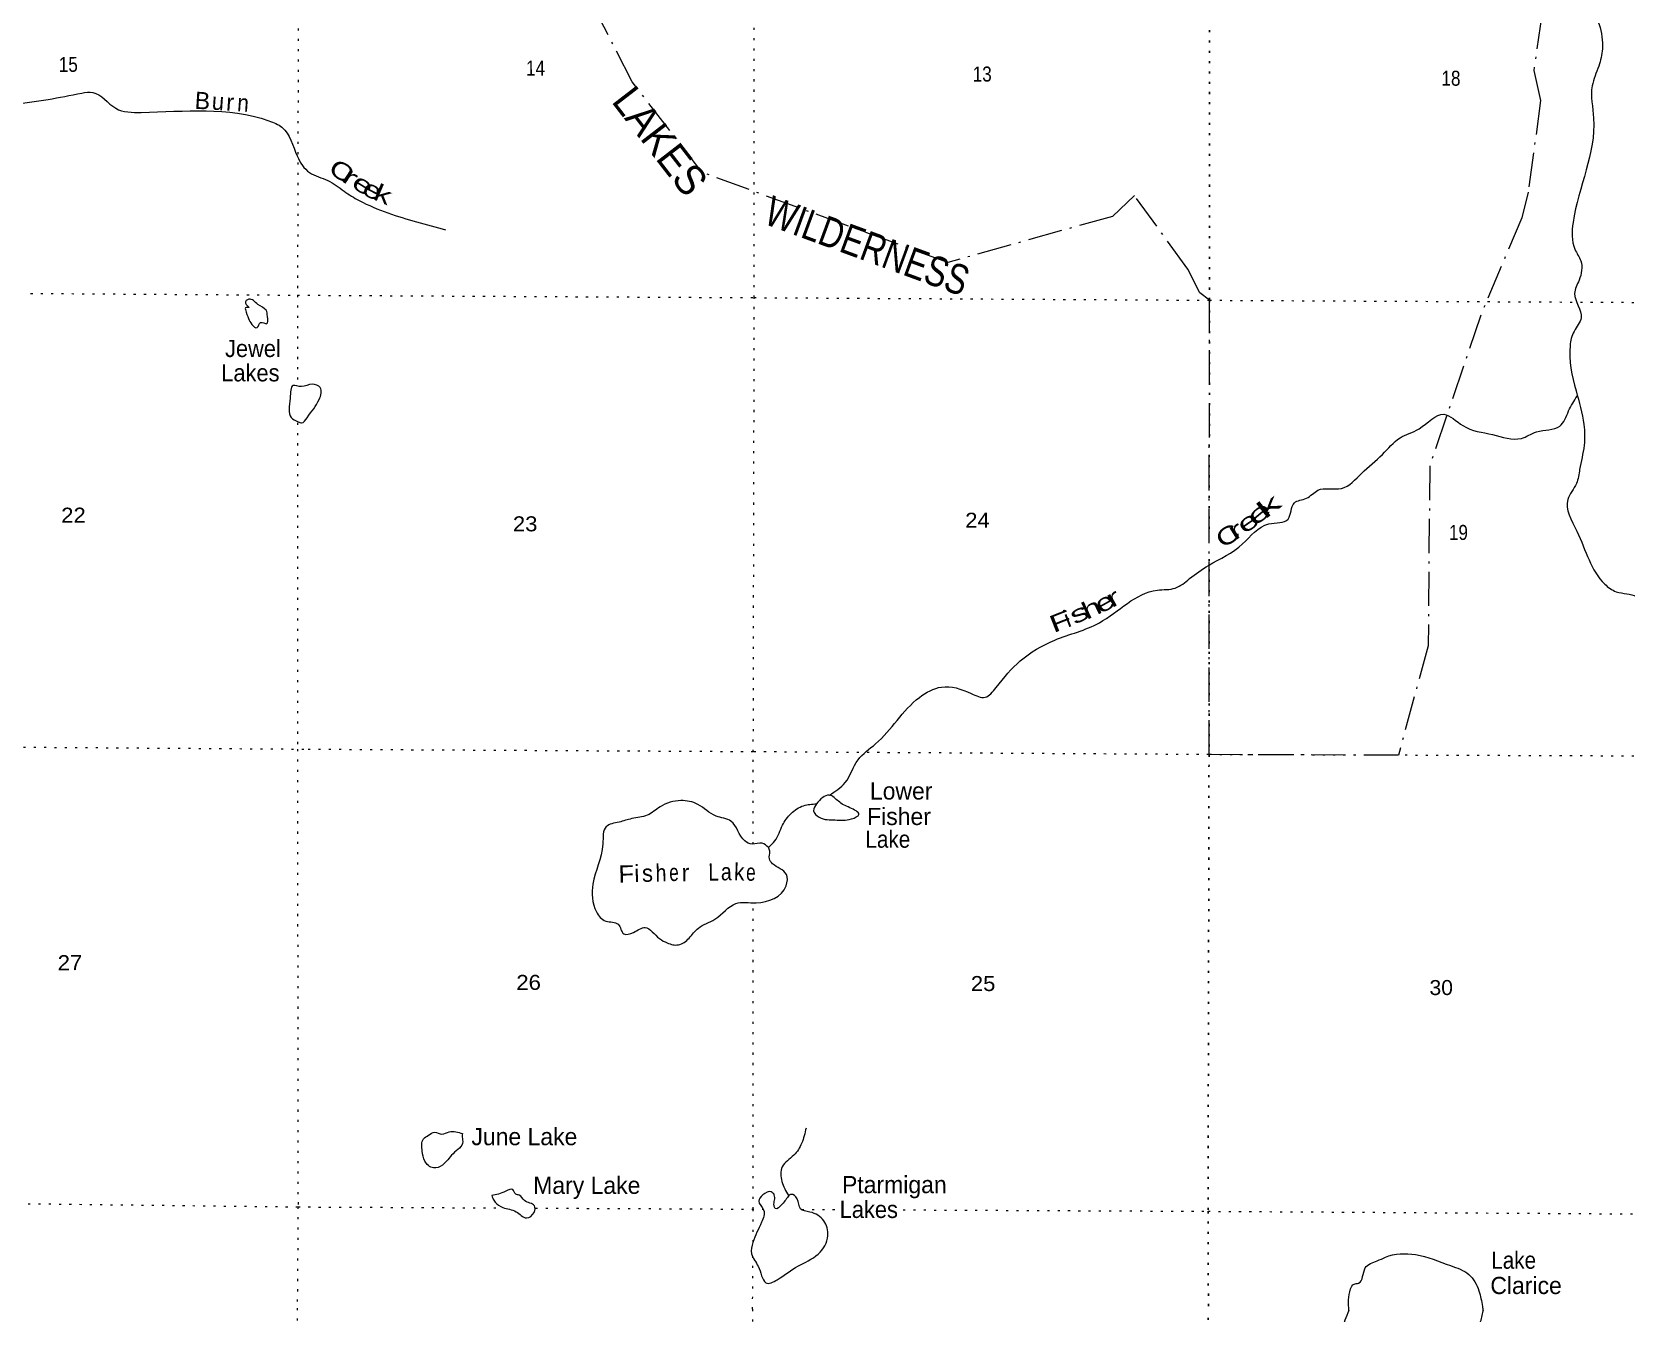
# Model space of a CAD drawing. Header units: feet. Extents: x -248627 to 3, y 0 to 184934.
# Drawn here: x -61744 to -43174, y 45886 to 60817 of the extents above; entities that cross this region are included whole.
import ezdxf

# ---------------------------------------------------------------- set-up
doc = ezdxf.new("R2010")
doc.units = ezdxf.units.FT
doc.header["$LTSCALE"] = 80
doc.linetypes.add('DOT_DASHED', pattern=[7.7, 5, -1.2, 0.3, -1.2])
doc.linetypes.add('DOTTED', pattern=[1.5, 0.3, -1.2])
for name, color, linetype, lineweight in [('39', 7, 'Continuous', 13), ('41', 7, 'Continuous', 13), ('44', 7, 'DOT_DASHED', 13), ('6', 7, 'DOTTED', 25), ('7', 7, 'DOTTED', 13)]:
    doc.layers.add(name, color=color, linetype=linetype, lineweight=lineweight)

msp = doc.modelspace()

# ---------------------------------------------------------------- linework, layer by layer
at = {"layer": '39'}
for points in [[(-47994.93, 78404.67), (-47983.26, 78212.82), (-47837.59, 77856.45), (-47580.57, 77194.02), (-47391.99, 76525.42), (-47258.71, 76324.18), (-47101.39, 76171.34), (-46955.7, 75806.91), (-46740.75, 75043.66), (-46663, 74437.32), (-46575.51, 73984.13), (-46273.04, 72755.6), (-46203.38, 72165.36), (-46004.97, 71611.63), (-45920.18, 71494.92), (-45748.4, 71164.79), (-45641.12, 70878.88), (-45463.61, 70699.88), (-45310.12, 70456.36), (-45305.61, 70222.64), (-45293.17, 70047.36), (-45200.19, 69860.15), (-45127.14, 69578.2), (-45121.92, 68997.92), (-45048.8, 68683.73), (-44814.97, 68527), (-44661.51, 68297.58), (-44660.35, 67735.43), (-44579.52, 67584.46), (-44458.38, 67411.4), (-44538.34, 67139.24), (-44644.3, 66786.44), (-44544.98, 66454.17), (-44379.46, 66230.82), (-44364.8, 65956.82), (-44368.48, 65789.58), (-44281.67, 65666.83), (-44289.19, 65408.91), (-44373.54, 65312.04), (-44482.06, 65223.18), (-44393.18, 65076.26), (-44372.47, 64796.23), (-44456.57, 64578.46), (-44685.55, 64332.22), (-44763.49, 64058.06), (-44813.98, 63163.35), (-44720.95, 62953.97), (-44404.36, 62684.56), (-44198.37, 62362.55), (-43972.01, 61923.72), (-43810.73, 61807.15), (-43578.86, 61626.24), (-43483.83, 61420.9), (-43547.66, 61138.69), (-43488.79, 60901.04), (-43449.96, 60619.03), (-43493.84, 60417.46), (-43569.86, 60187.62), (-43552.98, 59810.87), (-43792.03, 58595.45), (-43771.26, 58283.18), (-43702.54, 58148.3), (-43722.2, 57922.6), (-43774.23, 57769.37), (-43697.15, 57485.41), (-43781.36, 57326.08), (-43827.32, 57160.78), (-43757.79, 56633), (-43666.4, 56240.26), (-43663.89, 55998.48), (-43715.65, 55718.32), (-43753.55, 55553.03), (-43853.82, 55367.47), (-43748.38, 54996.92), (-43423.02, 54380.96), (-43289.98, 54292.55), (-43056.36, 54236.57), (-42872.66, 53987.06), (-42761.82, 53926.81), (-42550.5, 53947.35), (-42324.71, 53784.56), (-42082.42, 53432.4), (-41907.97, 52783.92), (-41947.45, 52407.06), (-41953.03, 52185.42), (-41897.86, 51784.55), (-41929.07, 51300.92), (-41886.12, 50974.59), (-41754.54, 50616.18), (-41606.36, 50020.04), (-41376.22, 49700.1), (-41186.1, 49263.21)], [(-61993.26, 59972.14), (-61555.69, 60029.64), (-61163.3, 60102.89), (-61034.49, 60111.19), (-60768.39, 59926.31), (-60472.38, 59878.49), (-58984.57, 59780.49), (-58831.43, 59704.2), (-58653.59, 59370.05), (-58510.27, 59176.89), (-58298.72, 59084.59), (-58107.23, 58960.02), (-57931.87, 58851.54), (-57597.42, 58707.08), (-56924.67, 58510.86)], [(-59219.37, 57475.01), (-59257.83, 57579.72), (-59257.88, 57601.88), (-59217.62, 57603.97), (-59257.99, 57656.28), (-59217.82, 57700.68), (-59113.02, 57640.43), (-59016.26, 57572.1), (-59000, 57499.6), (-59009.89, 57414.95), (-59080.38, 57430.94), (-59120.52, 57370.42), (-59180.98, 57406.58), (-59219.37, 57475.01)], [(-58643.18, 56271.17), (-58723.81, 56323.4), (-58736.35, 56549.05), (-58700.42, 56694.19), (-58603.77, 56682.28), (-58479.02, 56710.71), (-58386.34, 56670.59), (-58398.14, 56533.55), (-58538.61, 56319.72), (-58602.9, 56259.15), (-58643.18, 56271.17)], [(-52453.88, 51922.88), (-52271.43, 52067.72), (-52121, 52333.96), (-51916.06, 52519.71), (-51405.87, 53060.64), (-51148.46, 53182), (-50802.06, 53106.07), (-50640.93, 53062.04), (-50512.34, 53175.11), (-50231.16, 53485.92), (-49829.06, 53728.45), (-49310.12, 53930.89), (-48634.53, 54310.94), (-48425.23, 54335.5), (-48260.39, 54444.61), (-48039.28, 54598.15), (-47641.22, 54848.72), (-47335.73, 55083.01), (-47110.39, 55139.85), (-47038.31, 55327.36), (-46897.51, 55382.02), (-46764.84, 55474.95), (-46491.12, 55495.61), (-46253.95, 55673.35), (-46012.84, 55891.4), (-45807.91, 56085.21), (-45586.7, 56190.39), (-45297.18, 56360.18), (-45075.47, 56227.6), (-44729.02, 56123.46), (-44394.77, 56079.75), (-44217.78, 56154.63), (-43948.18, 56221.61), (-43843.87, 56399.11), (-43745.49, 56571.33)], [(-53165.66, 51312.5), (-53238.22, 51360.73), (-53354.96, 51352.45), (-53439.58, 51388.57), (-53601.09, 51617.97), (-53774.34, 51678.1), (-53988, 51814.72), (-54185.36, 51858.68), (-54426.77, 51785.7), (-54575.53, 51688.71), (-54756.62, 51648.08), (-54905.5, 51607.51), (-55054.35, 51554.85), (-55094.2, 51353.29), (-55209.99, 50885.62), (-55169.06, 50563.31), (-55060.14, 50454.71), (-54915.12, 50416.69), (-54848.46, 50305.99), (-54737.78, 50322.31), (-54601.02, 50378.98), (-54433.67, 50250.34), (-54342.98, 50200.13), (-54278.52, 50178.09), (-54214.11, 50178.2), (-54089.46, 50255), (-53981, 50372.06), (-53787.97, 50477.19), (-53542.75, 50658.98), (-53307.25, 50667.48), (-52959.41, 50865.58), (-52955.66, 50998.57), (-53116.96, 51123.19), (-53153.31, 51179.54), (-53149.46, 51268.21), (-53165.67, 51316.53)], [(-53165.66, 51312.5), (-53089.32, 51389.21), (-53001.12, 51570.71), (-52900.76, 51707.91), (-52756.01, 51798.85), (-52605.08, 51821.29)], [(-52605.08, 51821.29), (-52532.76, 51893.96), (-52456.32, 51922.31), (-52349.49, 51849.97), (-52216.48, 51775.66), (-52111.64, 51697.27), (-52196.08, 51644.73), (-52387.29, 51632.29), (-52574.56, 51664.18), (-52639.13, 51740.63), (-52605.08, 51821.29)], [(-56729.85, 47977.34), (-56882.88, 47997.21), (-56967.37, 47972.88), (-57051.96, 47992.87), (-57124.36, 47958.49), (-57182.65, 47916.07), (-57196.45, 47775), (-57168.02, 47658.19), (-57067.21, 47577.78), (-56962.6, 47610.21), (-56838.07, 47743.42), (-56725.63, 47884.67), (-56729.73, 47920.93), (-56729.85, 47977.34)], [(-52726.24, 48042.65), (-52778.09, 47863.72), (-52868.4, 47726.54), (-53005, 47589.27), (-53008.67, 47420.01), (-52931.84, 47256.95)], [(-56386.15, 47256.64), (-56225.21, 47305.3), (-56140.71, 47325.6), (-56108.39, 47273.27), (-56068.11, 47261.26), (-56005.57, 47196.9), (-55890.71, 47136.66), (-55894.58, 47060.09), (-55983.01, 46995.45), (-56103.94, 47067.76), (-56257.03, 47115.84), (-56349.76, 47180.14), (-56376.02, 47224.42), (-56386.15, 47256.64)], [(-52927.81, 47254.94), (-53008.12, 47152.03), (-53084.52, 47105.55), (-53098.68, 47137.76), (-53096.92, 47262.69), (-53133.23, 47298.89), (-53229.78, 47262.45), (-53277.94, 47189.82), (-53221.37, 47089.18), (-53245.23, 46944.06), (-53345.4, 46710.15), (-53361.23, 46577.14), (-53284.43, 46432.21), (-53243.94, 46319.45), (-53195.46, 46238.94), (-53062.68, 46275.45), (-52821.45, 46433.06), (-52584.2, 46574.54), (-52471.92, 46788.32), (-52520.58, 46961.52), (-52681.84, 47063.98), (-52790.62, 47102.06), (-52831.12, 47218.85), (-52899.66, 47269.1), (-52931.84, 47256.95)], [(-46402.95, 45916.22), (-46383.32, 46166.84), (-46343.18, 46223.33), (-46290.87, 46235.52), (-46212.72, 46412.97), (-46073.99, 46493.82), (-45977.46, 46538.33), (-45627.26, 46567.18), (-45220.37, 46438.97), (-45006.78, 46336.61), (-44889.63, 46145.41), (-44847.73, 45962.84), (-44839.72, 45913.26)], [(-46402.95, 45916.22), (-46456.13, 45700.2), (-46296.04, 45549.71), (-46144.29, 45459.7), (-46024.89, 45383.64), (-45802.73, 45338.37), (-45417.22, 45314.11), (-45091.42, 45553.82), (-44876.51, 45770.77), (-44839.72, 45913.26)]]:
    msp.add_spline(points, degree=3, dxfattribs=at)
at = {"layer": '44'}
msp.add_lwpolyline([(-44155.08, 61015.2), (-44249.69, 60364.89), (-44170.3, 60018.19), (-44314.53, 58947.06), (-44389.91, 58651.2), (-44872.42, 57504.59), (-45461.45, 55758.07), (-45480.14, 53663.3), (-45827.14, 52386.95), (-48032.72, 52393.86), (-48027.53, 57689.02), (-48141.23, 57776.7), (-48281.21, 58053.09), (-48902.25, 58911.09), (-49156.55, 58666.15), (-51075.78, 58128.32), (-53935.69, 59178.66), (-54751.28, 60234.67), (-55357.24, 61410.88)], dxfattribs=at)
at = {"layer": '6'}
msp.add_line((-48092.63, 41727.67), (-48039.88, 45919.62), dxfattribs=at)
for points in [[(-48018.53, 67710.59), (-48028.4, 62996.25), (-48027.53, 57689.02), (-48030.14, 55023.35)], [(-48030.49, 54671.54), (-48032.72, 52393.86), (-48043.9, 47072.5), (-48039.88, 45919.62)]]:
    msp.add_lwpolyline(points, dxfattribs=at)
at = {"layer": '7'}
for p, q in [((-55878.87, 47109.7), (-53222.01, 47096.42)), ((-52776.73, 47094.4), (-52386.43, 47092.59)), ((-53349.38, 45931.57), (-53345.62, 46540.22)), ((-58653.2, 45944.73), (-58684.39, 41790.82)), ((-53349.38, 45931.57), (-53379.4, 41753.24))]:
    msp.add_line(p, q, dxfattribs=at)
for points in [[(-58519.05, 86881.68), (-58578.72, 81650.9), (-58612.07, 76339.58), (-58629.28, 71018.21), (-58656.08, 68390.74), (-58636.41, 63135.68), (-58650.25, 57748.07), (-58650.48, 56696.93)], [(-53341.29, 51351.09), (-53341.07, 52426.42), (-53329.83, 57719.57), (-53332.73, 63034.86), (-53335.66, 68362.23), (-53331.01, 70989.66), (-53428.08, 75897.42)], [(-61999.11, 57770.66), (-58650.25, 57748.07), (-53329.83, 57719.57), (-48027.53, 57689.02), (-42703.09, 57662.54), (-37404.8, 57627.95), (-36042.28, 57623.73)], [(-58650.58, 56261.66), (-58651.43, 52456.95), (-58644.46, 47123.54), (-58653.2, 45944.73)], [(-32421.28, 52312.22), (-37414.05, 52344.88), (-42724.4, 52375.41), (-48032.72, 52393.86), (-53341.07, 52426.42), (-58577.12, 52454.3), (-62013.68, 52478.83)], [(-53344.55, 46712.56), (-53342.17, 47097.02), (-53341.44, 50662.13)], [(-62028.29, 47163.43), (-58644.46, 47123.54), (-56246.88, 47111.55)], [(-51595.55, 47088.93), (-48043.9, 47072.5), (-42739.58, 47039.94), (-37427.24, 47023.51), (-32149.11, 47002.99), (-31014.34, 46978.68)]]:
    msp.add_lwpolyline(points, dxfattribs=at)

# ---------------------------------------------------------------- texts
at = {"layer": '41'}
for s, rotation, p in [('B', 356.372, (-59852.2, 59921.18)), ('r', 355.917, (-59486.17, 59900.48)), ('i', 21.374, (-49676.17, 53874.15)), ('i', 1.227, (-54725.73, 50909.46)), ('r', 1.227, (-54173.43, 50917.62))]:
    msp.add_text(s, height=200, rotation=rotation, dxfattribs=at).set_placement(p)
for s, rotation, width, p in [('u', 355.917, 0.95, (-59653.02, 59911.6)), ('n', 355.917, 0.9, (-59357.27, 59893.42)), ('C', 327.935, 1.4, (-58305, 59181.78)), ('r', 327.256, 1.75, (-58153.79, 59086.69)), ('e', 328.334, 1.55, (-58035.46, 59015.1)), ('k', 336.854, 1.45, (-57782.37, 58870.3)), ('e', 333.107, 1.4, (-57912.97, 58933.71)), ('k', 38.139, 2, (-47381.61, 55130.22)), ('e', 34.226, 1.6, (-47624.2, 54958.44)), ('e', 39.835, 1.85, (-47498.43, 55044.02)), ('C', 32.463, 1.4, (-47875.2, 54791.44)), ('r', 31.803, 1.7, (-47737.38, 54883.47)), ('e', 29.263, 1.45, (-49296.67, 54029.48)), ('r', 29.263, 1.65, (-49167.75, 54098.34)), ('F', 21.532, 1.55, (-49844.45, 53808.4)), ('s', 26.089, 1.6, (-49599.43, 53904.82)), ('h', 25.512, 1.45, (-49456.59, 53962.74)), ('F', 1.227, 1.1, (-54909.74, 50902.44)), ('s', 1.227, 0.95, (-54635.55, 50911.38)), ('h', 1.227, 0.85, (-54477.38, 50914.6)), ('e', 1.227, 0.75, (-54318.59, 50920.21)), ('L', 1.227, 0.8, (-53861.35, 50924.89)), ('a', 0.927, 0.85, (-53717.65, 50927.97)), ('k', 358.295, 0.9, (-53567.66, 50930.3)), ('e', 358.295, 0.75, (-53427.14, 50926.12))]:
    msp.add_text(s, height=200, rotation=rotation, dxfattribs=dict(at, width=width)).set_placement(p)
for s, width, p in [('Jewel', 0.95, (-59494.32, 57027.11)), ('Lakes', 0.95, (-59537.96, 56743.48)), ('Lake', 0.9, (-52034.68, 51308.89)), ('Lakes', 0.95, (-52334.66, 46994.43)), ('Lake', 0.9, (-44744.83, 46402.63))]:
    msp.add_text(s, height=200, dxfattribs=dict(at, width=width)).set_placement(p)
for s, p in [('Lower', (-51982.87, 51870.7)), ('Fisher', (-52015.59, 51573.42)), ('June Lake', (-56624.59, 47842.6)), ('Mary Lake', (-55904.59, 47275.36)), ('Ptarmigan', (-52307.4, 47283.53)), ('Clarice', (-44755.75, 46108.09))]:
    msp.add_text(s, height=200, dxfattribs=at).set_placement(p)
at = {"layer": '44'}
for s, rotation, width, p in [('LAKES', 307.68, 0.95, (-55002.04, 60004.7)), ('WILDERNESS', 339.834, 0.8, (-53235.19, 58585.9))]:
    msp.add_text(s, height=350, rotation=rotation, dxfattribs=dict(at, width=width)).set_placement(p)
at = {"layer": '7'}
for s, width, p in [('15', 0.85, (-61430.26, 60349.9)), ('14', 0.85, (-55988.33, 60307.3)), ('13', 0.85, (-50785, 60237.61)), ('18', 0.85, (-45324.76, 60188.22)), ('22', 1.1, (-61403.14, 55096.68)), ('23', 1.1, (-56141.58, 54995.79)), ('24', 1.1, (-50873.21, 55037.83)), ('19', 0.85, (-45237.68, 54895.59)), ('27', 1.1, (-61443.87, 49881.93)), ('26', 1.1, (-56101.43, 49652.03)), ('25', 1.1, (-50807.13, 49638.64)), ('30', 1.05, (-45464.74, 49592.03))]:
    msp.add_text(s, height=175, rotation=0.105, dxfattribs=dict(at, width=width)).set_placement(p)

doc.saveas('drawing.dxf')
